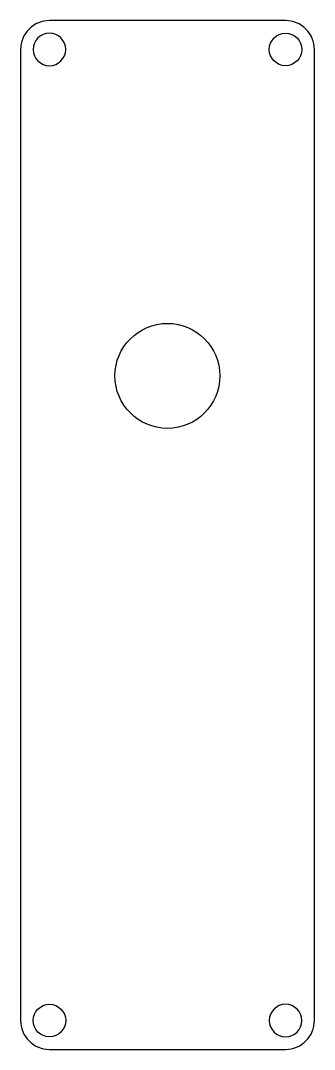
# Model space of a CAD drawing. Header units: millimetres. Extents: x 0 to 28, y 0 to 98.
import ezdxf

# ---------------------------------------------------------------- set-up
doc = ezdxf.new("R2010")
doc.units = ezdxf.units.MM
doc.layers.add('outline', color=20, linetype='Continuous', true_color=0xfc3d46)

msp = doc.modelspace()

# ---------------------------------------------------------------- linework, layer by layer
at = {"layer": 'outline'}
msp.add_lwpolyline([(0, 2.75, 0.414214), (2.75, 0), (25.25, 0, 0.414214), (28, 2.75), (28, 95.25, 0.414214), (25.25, 98), (2.75, 98, 0.414214), (0, 95.25)], format="xyb", close=True, dxfattribs=at)
at = {"layer": 'outline', "extrusion": (0, 0, -1)}
for centre in [(-2.75, 95.25), (-25.25, 2.75)]:
    msp.add_circle(centre, 1.55, dxfattribs=at)
at = {"layer": 'outline'}
for centre, radius in [((25.25, 95.25), 1.55), ((13.995, 64.158), 5), ((2.75, 2.75), 1.55)]:
    msp.add_circle(centre, radius, dxfattribs=at)

doc.saveas('drawing.dxf')
